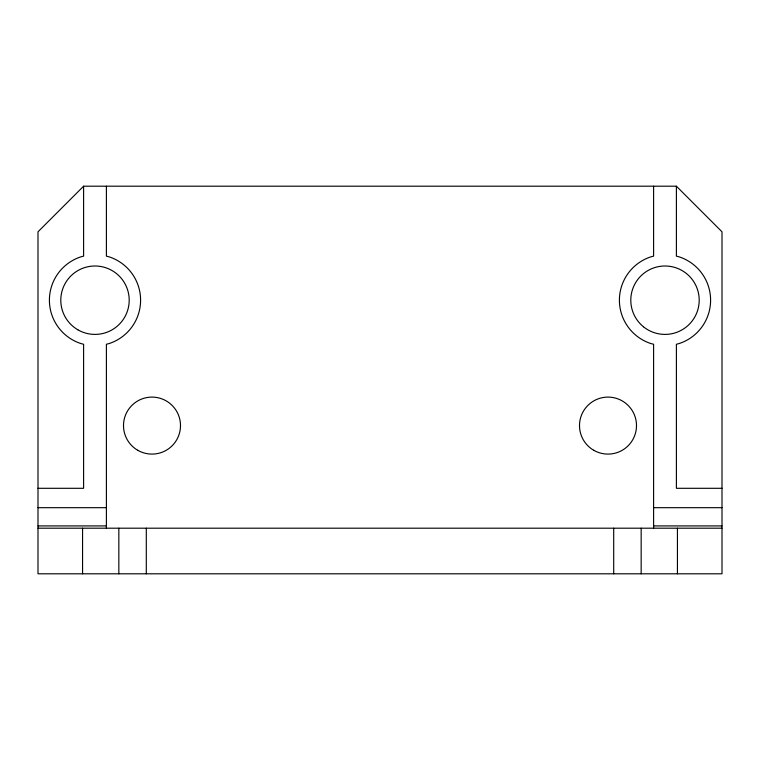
<?xml version="1.0" encoding="UTF-8"?>
<svg xmlns="http://www.w3.org/2000/svg" width="760" height="760" viewBox="0 0 760 760"><rect width="100%" height="100%" fill="white"/><g stroke="black" fill="none" stroke-linecap="round" stroke-linejoin="round"><path stroke-width="1.14" d="M83.6 186.2L38 231.8L38 573.8L722 573.8L722 231.8L676.4 186.2L83.6 186.2L83.6 256.139L80.912 256.832A45.6 45.6 0 0 0 80.912 343.567L83.6 344.261L83.6 488.3L38 488.3M722 488.3L676.4 488.3L676.4 344.261L679.088 343.567A45.6 45.6 0 0 0 679.088 256.832L676.4 256.139L676.4 186.2M38 507.68L106.4 507.68M653.6 507.68L722 507.68M38 525.92L106.4 525.92M653.6 525.92L722 525.92M38 528.2L722 528.2M677.436 528.2L677.436 573.8M653.6 186.2L653.6 256.139L650.911 256.832A45.6 45.6 0 0 0 650.911 343.567L653.6 344.261L653.6 528.2M641.164 528.2L641.164 573.8M613.7 528.2L613.7 573.8M146.3 528.2L146.3 573.8M118.835 528.2L118.835 573.8M106.4 186.2L106.4 256.139L109.088 256.832A45.6 45.6 0 0 1 109.088 343.567L106.4 344.261L106.4 528.2M82.564 528.2L82.564 573.8M643.473 326.781A34.2 34.2 0 0 0 698.782 305.548A34.2 34.2 0 0 0 652.745 268.27A34.2 34.2 0 0 0 643.473 326.781M77.9 329.821A34.2 34.2 0 0 0 129.2 300.2A34.2 34.2 0 0 0 77.9 270.579A34.2 34.2 0 0 0 77.9 329.821M137.75 450.281A28.5 28.5 0 0 0 180.5 425.6A28.5 28.5 0 0 0 137.75 400.919A28.5 28.5 0 0 0 137.75 450.281M593.75 450.281A28.5 28.5 0 0 0 636.5 425.6A28.5 28.5 0 0 0 593.75 400.919A28.5 28.5 0 0 0 593.75 450.281"/></g></svg>
